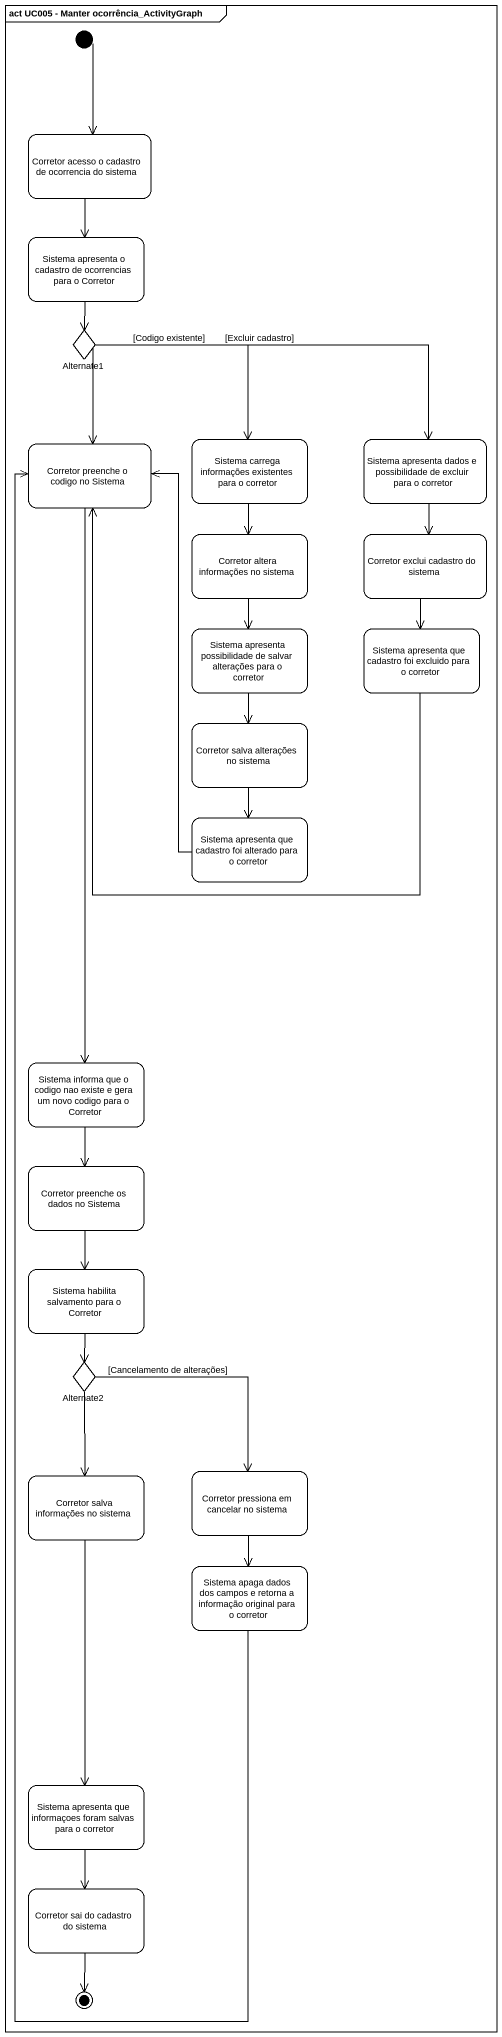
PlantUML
@startuml
mainframe act UC005 - Manter ocorrência_ActivityGraph
hide empty description
state "Corretor acesso o cadastro de ocorrencia do sistema" as Corretor_acesso_o_cadastro
state "Sistema apresenta o cadastro de ocorrencias para o Corretor" as Sistema_apresenta_o
state Alternate1 <<choice>>
state "Corretor preenche o codigo no Sistema" as Corretor_preenche_o_codigo
state "Sistema carrega informações existentes para o corretor" as Sistema_carrega_informações
state "Sistema apresenta dados e possibilidade de excluir para o corretor" as Sistema_apresenta_dados_e
state "Corretor altera informações no sistema" as Corretor_altera_informações
state "Corretor exclui cadastro do sistema" as Corretor_exclui_cadastro_do
state "Sistema apresenta possibilidade de salvar alterações para o corretor" as Sistema_apresenta
state "Sistema apresenta que cadastro foi excluido para o corretor" as Sistema_apresenta_que
state "Corretor salva alterações no sistema" as Corretor_salva_alterações
state "Sistema apresenta que cadastro foi alterado para o corretor" as Sistema_apresenta_que_2
state "Sistema informa que o codigo nao existe e gera um novo codigo para o Corretor" as Sistema_informa_que_o
state "Corretor preenche os dados no Sistema" as Corretor_preenche_os_dados
state "Sistema habilita salvamento para o Corretor" as Sistema_habilita_salvamento
state Alternate2 <<choice>>
state "Corretor pressiona em cancelar no sistema" as Corretor_pressiona_em
state "Corretor salva informações no sistema" as Corretor_salva_informações
state "Sistema apaga dados dos campos e retorna a informação original para o corretor" as Sistema_apaga_dados_dos
state "Sistema apresenta que informaçoes foram salvas para o corretor" as Sistema_apresenta_que_3
state "Corretor sai do cadastro do sistema" as Corretor_sai_do_cadastro_do
[*] --> Corretor_acesso_o_cadastro
Corretor_acesso_o_cadastro --> Sistema_apresenta_o
Sistema_apresenta_o --> Alternate1
Alternate1 --> Corretor_preenche_o_codigo
Alternate1 --> Sistema_carrega_informações : [Codigo existente]
Alternate1 -right-> Sistema_apresenta_dados_e : [Excluir cadastro]
Corretor_preenche_o_codigo --> Sistema_informa_que_o
Sistema_carrega_informações --> Corretor_altera_informações
Sistema_apresenta_dados_e --> Corretor_exclui_cadastro_do
Corretor_altera_informações --> Sistema_apresenta
Corretor_exclui_cadastro_do --> Sistema_apresenta_que
Sistema_apresenta --> Corretor_salva_alterações
Sistema_apresenta_que -left-> Corretor_preenche_o_codigo
Corretor_salva_alterações --> Sistema_apresenta_que_2
Sistema_apresenta_que_2 -up-> Corretor_preenche_o_codigo
Sistema_informa_que_o --> Corretor_preenche_os_dados
Corretor_preenche_os_dados --> Sistema_habilita_salvamento
Sistema_habilita_salvamento --> Alternate2
Alternate2 --> Corretor_pressiona_em : [Cancelamento de alterações]
Alternate2 --> Corretor_salva_informações
Corretor_pressiona_em --> Sistema_apaga_dados_dos
Corretor_salva_informações --> Sistema_apresenta_que_3
Sistema_apaga_dados_dos -up-> Corretor_preenche_o_codigo
Sistema_apresenta_que_3 --> Corretor_sai_do_cadastro_do
Corretor_sai_do_cadastro_do --> [*]
@enduml
